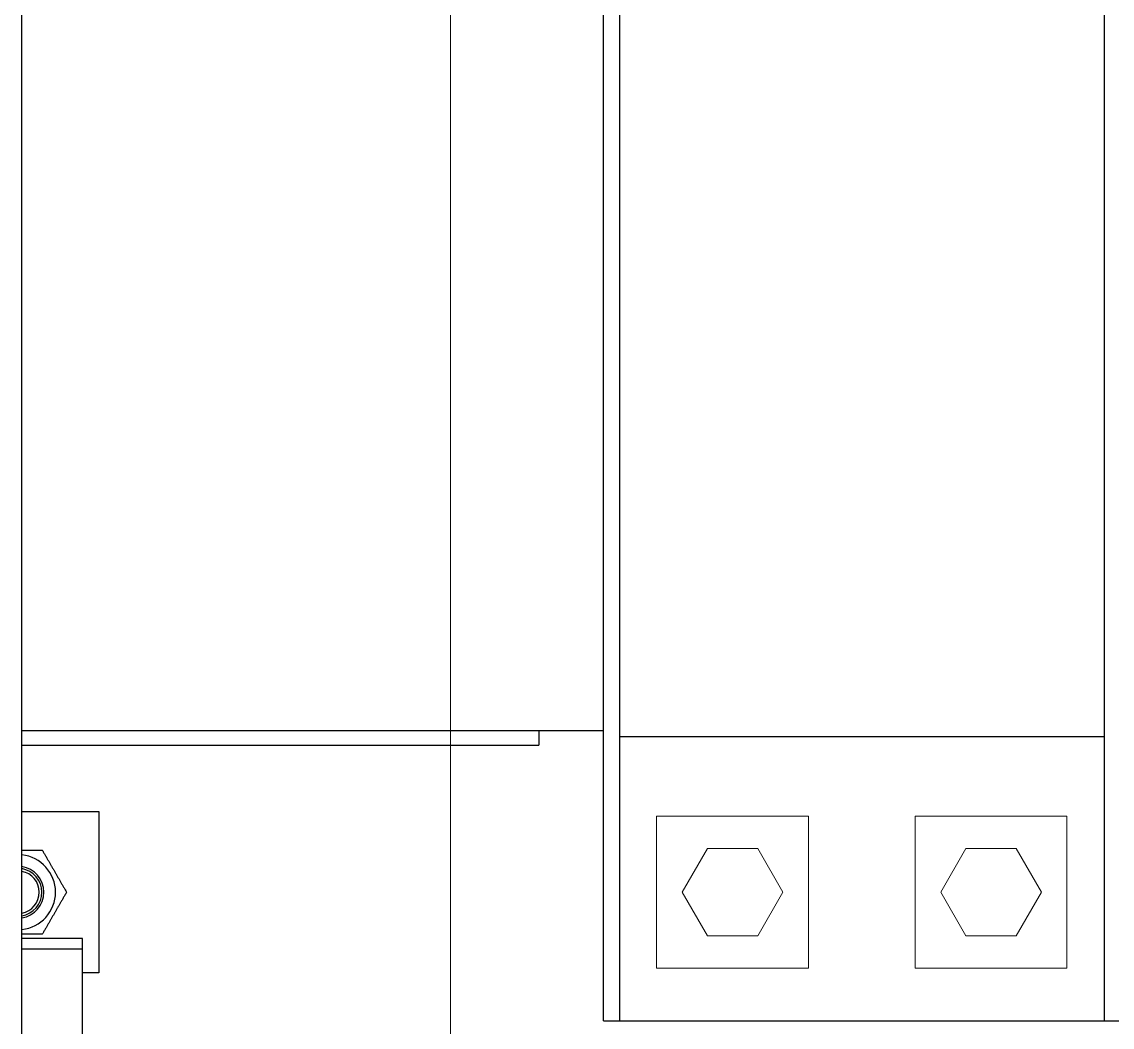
# Model space of a CAD drawing. Header units: millimetres. Extents: x -23083795 to 376618, y 113268 to 3804440.
# Drawn here: x 224965.8 to 225303.3, y 121296.2 to 121607.3 of the extents above; entities that cross this region are included whole.
import ezdxf

# ---------------------------------------------------------------- set-up
doc = ezdxf.new("R2010")
doc.units = ezdxf.units.MM
doc.header["$LTSCALE"] = 6
doc.linetypes.add('CENTER', pattern=[50.8, 31.75, -6.35, 6.35, -6.35])
for name, color, linetype, lineweight in [('duong tam', 30, 'CENTER', 5), ('Duongcoban', 4, 'Continuous', 30), ('Net manh', 4, 'Continuous', 13)]:
    doc.layers.add(name, color=color, linetype=linetype, lineweight=lineweight)

msp = doc.modelspace()

# ---------------------------------------------------------------- linework, layer by layer
at = {"color": 2, "lineweight": -3, "ltscale": 30, "extrusion": (0, 1, -2.22045e-16)}
for p, q in [((224965.77157, 120914.48691, -1.36858), (224965.77157, 122312.12253, -1.36858)), ((225125.78045, 121387.9367, -1.36858), (224965.77157, 121387.9367, -1.36858)), ((225125.78045, 121387.9367, -1.36858), (225125.78045, 121383.4367, -1.36858)), ((225145.78045, 121387.9367, -1.36858), (225125.78045, 121387.9367, -1.36858)), ((224965.77157, 121383.4367, -1.36858), (225125.78045, 121383.4367, -1.36858)), ((224965.77157, 121362.9367, -1.36858), (224989.60149, 121362.9367, -1.36858)), ((224989.60149, 121362.9367, -1.36858), (224989.60149, 121312.9367, -1.36858)), ((224984.60149, 121323.64559, -1.36858), (224965.77157, 121323.64559, -1.36858)), ((224984.60149, 121320.46361, -1.36858), (224984.60149, 121323.64559, -1.36858)), ((224965.77157, 121320.46361, -1.36858), (224984.60149, 121320.46361, -1.36858)), ((224984.60149, 121292.4367, -1.36858), (224984.60149, 121320.46361, -1.36858)), ((224989.60149, 121312.9367, -1.36858), (224984.60149, 121312.9367, -1.36858))]:
    msp.add_line(p, q, dxfattribs=at)
at = {"color": 3, "lineweight": -3, "ltscale": 30, "extrusion": (0, 1, -2.22045e-16)}
for p, q in [((225145.78045, 121298.14769, -1.36858), (225145.78045, 122265.31206, -1.36858)), ((225150.78045, 122264.73471, -1.36858), (225150.78045, 121298.14769, -1.36858)), ((225300.78045, 122264.73471, -1.36858), (225300.78045, 121298.14769, -1.36858)), ((225300.78045, 121386.00814, -1.36858), (225150.78045, 121386.00814, -1.36858)), ((225145.78045, 121298.14769, -1.36858), (225150.78045, 121298.14769, -1.36858)), ((225150.78045, 121298.14769, -1.36858), (225300.78045, 121298.14769, -1.36858)), ((225300.78045, 121298.14769, -1.36858), (225305.78045, 121298.14769, -1.36858))]:
    msp.add_line(p, q, dxfattribs=at)
at = {"color": 2, "lineweight": -3, "ltscale": 30}
for radius, start, end in [(11.6, 275.7892053, 84.2107947), (8, 278.4102406, 81.5897594), (7.39632, 279.1022849, 80.8977151), (6.56862, 280.2609544, 79.7390456)]:
    msp.add_arc((224964.60149, 121337.9367, -1.36858), radius, start, end, dxfattribs=at)
for points, weights in [([(224965.77157, 121350.94007, -1.36858), (224968.71913, 121350.94007, -1.36858), (224972.10899, 121350.94007, -1.36858)], [1.07517825698, 1.06438856678, 1]), ([(224972.10899, 121350.94007, -1.36858), (224975.86274, 121344.43838, -1.36858), (224979.61649, 121337.9367, -1.36858)], [1, 1.15470053838, 1]), ([(224979.61649, 121337.9367, -1.36858), (224975.86274, 121331.43501, -1.36858), (224972.10899, 121324.93333, -1.36858)], [1, 1.15470053838, 1]), ([(224972.10899, 121324.93333, -1.36858), (224968.71913, 121324.93333, -1.36858), (224965.77157, 121324.93333, -1.36858)], [1, 1.06438856678, 1.07517825698])]:
    msp.add_rational_spline(points, weights, degree=2, dxfattribs=at)
at = {"layer": 'duong tam', "ltscale": 6}
msp.add_line((225098.47157, 120647.78987, -1.36858), (225098.47157, 122464.53397, -1.36858), dxfattribs=at)
at = {"layer": 'Duongcoban'}
for points, weights in [([(224965.77157, 121350.94007), (224968.71913, 121350.94007), (224972.10899, 121350.94007)], [1.07517825698, 1.06438856678, 1]), ([(224965.77157, 121350.94007), (224968.71913, 121350.94007), (224972.10899, 121350.94007)], [1.07517825698, 1.06438856678, 1]), ([(224965.77157, 121350.94007), (224968.71913, 121350.94007), (224972.10899, 121350.94007)], [1.07517825698, 1.06438856678, 1]), ([(224965.77157, 121350.94007), (224968.71913, 121350.94007), (224972.10899, 121350.94007)], [1.07517825698, 1.06438856678, 1]), ([(224965.77157, 121350.94007), (224968.71913, 121350.94007), (224972.10899, 121350.94007)], [1.07517825698, 1.06438856678, 1]), ([(224965.77157, 121350.94007), (224968.71913, 121350.94007), (224972.10899, 121350.94007)], [1.07517825698, 1.06438856678, 1]), ([(224965.77157, 121350.94007), (224968.71913, 121350.94007), (224972.10899, 121350.94007)], [1.07517825698, 1.06438856678, 1]), ([(224965.77157, 121350.94007), (224968.71913, 121350.94007), (224972.10899, 121350.94007)], [1.07517825698, 1.06438856678, 1]), ([(224965.77157, 121350.94007), (224968.71913, 121350.94007), (224972.10899, 121350.94007)], [1.07517825698, 1.06438856678, 1]), ([(224965.77157, 121350.94007), (224968.71913, 121350.94007), (224972.10899, 121350.94007)], [1.07517825698, 1.06438856678, 1]), ([(224965.77157, 121350.94007), (224968.71913, 121350.94007), (224972.10899, 121350.94007)], [1.07517825698, 1.06438856678, 1]), ([(224965.77157, 121350.94007), (224968.71913, 121350.94007), (224972.10899, 121350.94007)], [1.07517825698, 1.06438856678, 1]), ([(224965.77157, 121350.94007), (224968.71913, 121350.94007), (224972.10899, 121350.94007)], [1.07517825698, 1.06438856678, 1]), ([(224965.77157, 121350.94007), (224968.71913, 121350.94007), (224972.10899, 121350.94007)], [1.07517825698, 1.06438856678, 1]), ([(224965.77157, 121350.94007), (224968.71913, 121350.94007), (224972.10899, 121350.94007)], [1.07517825698, 1.06438856678, 1]), ([(224965.77157, 121350.94007), (224968.71913, 121350.94007), (224972.10899, 121350.94007)], [1.07517825698, 1.06438856678, 1]), ([(224965.77157, 121350.94007), (224968.71913, 121350.94007), (224972.10899, 121350.94007)], [1.07517825698, 1.06438856678, 1]), ([(224965.77157, 121350.94007), (224968.71913, 121350.94007), (224972.10899, 121350.94007)], [1.07517825698, 1.06438856678, 1]), ([(224965.77157, 121350.94007), (224968.71913, 121350.94007), (224972.10899, 121350.94007)], [1.07517825698, 1.06438856678, 1]), ([(224965.77157, 121350.94007), (224968.71913, 121350.94007), (224972.10899, 121350.94007)], [1.07517825698, 1.06438856678, 1]), ([(224965.77157, 121350.94007), (224968.71913, 121350.94007), (224972.10899, 121350.94007)], [1.07517825698, 1.06438856678, 1]), ([(224965.77157, 121350.94007), (224968.71913, 121350.94007), (224972.10899, 121350.94007)], [1.07517825698, 1.06438856678, 1]), ([(224965.77157, 121350.94007), (224968.71913, 121350.94007), (224972.10899, 121350.94007)], [1.07517825698, 1.06438856678, 1]), ([(224965.77157, 121350.94007), (224968.71913, 121350.94007), (224972.10899, 121350.94007)], [1.07517825698, 1.06438856678, 1]), ([(224965.77157, 121350.94007), (224968.71913, 121350.94007), (224972.10899, 121350.94007)], [1.07517825698, 1.06438856678, 1]), ([(224965.77157, 121350.94007), (224968.71913, 121350.94007), (224972.10899, 121350.94007)], [1.07517825698, 1.06438856678, 1]), ([(224965.77157, 121350.94007), (224968.71913, 121350.94007), (224972.10899, 121350.94007)], [1.07517825698, 1.06438856678, 1]), ([(224965.77157, 121350.94007), (224968.71913, 121350.94007), (224972.10899, 121350.94007)], [1.07517825698, 1.06438856678, 1]), ([(224965.77157, 121350.94007), (224968.71913, 121350.94007), (224972.10899, 121350.94007)], [1.07517825698, 1.06438856678, 1]), ([(224965.77157, 121350.94007), (224968.71913, 121350.94007), (224972.10899, 121350.94007)], [1.07517825698, 1.06438856678, 1]), ([(224965.77157, 121350.94007), (224968.71913, 121350.94007), (224972.10899, 121350.94007)], [1.07517825698, 1.06438856678, 1]), ([(224965.77157, 121350.94007), (224968.71913, 121350.94007), (224972.10899, 121350.94007)], [1.07517825698, 1.06438856678, 1]), ([(224965.77157, 121350.94007), (224968.71913, 121350.94007), (224972.10899, 121350.94007)], [1.07517825698, 1.06438856678, 1]), ([(224965.77157, 121350.94007), (224968.71913, 121350.94007), (224972.10899, 121350.94007)], [1.07517825698, 1.06438856678, 1]), ([(224965.77157, 121350.94007), (224968.71913, 121350.94007), (224972.10899, 121350.94007)], [1.07517825698, 1.06438856678, 1]), ([(224965.77157, 121350.94007), (224968.71913, 121350.94007), (224972.10899, 121350.94007)], [1.07517825698, 1.06438856678, 1]), ([(224965.77157, 121350.94007), (224968.71913, 121350.94007), (224972.10899, 121350.94007)], [1.07517825698, 1.06438856678, 1]), ([(224965.77157, 121350.94007), (224968.71913, 121350.94007), (224972.10899, 121350.94007)], [1.07517825698, 1.06438856678, 1]), ([(224965.77157, 121350.94007), (224968.71913, 121350.94007), (224972.10899, 121350.94007)], [1.07517825698, 1.06438856678, 1]), ([(224965.77157, 121350.94007), (224968.71913, 121350.94007), (224972.10899, 121350.94007)], [1.07517825698, 1.06438856678, 1]), ([(224965.77157, 121350.94007), (224968.71913, 121350.94007), (224972.10899, 121350.94007)], [1.07517825698, 1.06438856678, 1]), ([(224965.77157, 121350.94007), (224968.71913, 121350.94007), (224972.10899, 121350.94007)], [1.07517825698, 1.06438856678, 1]), ([(224965.77157, 121350.94007), (224968.71913, 121350.94007), (224972.10899, 121350.94007)], [1.07517825698, 1.06438856678, 1]), ([(224965.77157, 121350.94007), (224968.71913, 121350.94007), (224972.10899, 121350.94007)], [1.07517825698, 1.06438856678, 1]), ([(224965.77157, 121350.94007), (224968.71913, 121350.94007), (224972.10899, 121350.94007)], [1.07517825698, 1.06438856678, 1]), ([(224965.77157, 121350.94007), (224968.71913, 121350.94007), (224972.10899, 121350.94007)], [1.07517825698, 1.06438856678, 1]), ([(224965.77157, 121350.94007), (224968.71913, 121350.94007), (224972.10899, 121350.94007)], [1.07517825698, 1.06438856678, 1]), ([(224965.77157, 121350.94007), (224968.71913, 121350.94007), (224972.10899, 121350.94007)], [1.07517825698, 1.06438856678, 1]), ([(224965.77157, 121350.94007), (224968.71913, 121350.94007), (224972.10899, 121350.94007)], [1.07517825698, 1.06438856678, 1]), ([(224965.77157, 121350.94007), (224968.71913, 121350.94007), (224972.10899, 121350.94007)], [1.07517825698, 1.06438856678, 1]), ([(224965.77157, 121350.94007), (224968.71913, 121350.94007), (224972.10899, 121350.94007)], [1.07517825698, 1.06438856678, 1]), ([(224965.77157, 121350.94007), (224968.71913, 121350.94007), (224972.10899, 121350.94007)], [1.07517825698, 1.06438856678, 1]), ([(224965.77157, 121350.94007), (224968.71913, 121350.94007), (224972.10899, 121350.94007)], [1.07517825698, 1.06438856678, 1]), ([(224965.77157, 121350.94007), (224968.71913, 121350.94007), (224972.10899, 121350.94007)], [1.07517825698, 1.06438856678, 1]), ([(224972.10899, 121324.93333), (224968.71913, 121324.93333), (224965.77157, 121324.93333)], [1, 1.06438856678, 1.07517825698]), ([(224972.10899, 121324.93333), (224968.71913, 121324.93333), (224965.77157, 121324.93333)], [1, 1.06438856678, 1.07517825698]), ([(224972.10899, 121324.93333), (224968.71913, 121324.93333), (224965.77157, 121324.93333)], [1, 1.06438856678, 1.07517825698]), ([(224972.10899, 121324.93333), (224968.71913, 121324.93333), (224965.77157, 121324.93333)], [1, 1.06438856678, 1.07517825698]), ([(224972.10899, 121324.93333), (224968.71913, 121324.93333), (224965.77157, 121324.93333)], [1, 1.06438856678, 1.07517825698]), ([(224972.10899, 121324.93333), (224968.71913, 121324.93333), (224965.77157, 121324.93333)], [1, 1.06438856678, 1.07517825698]), ([(224972.10899, 121324.93333), (224968.71913, 121324.93333), (224965.77157, 121324.93333)], [1, 1.06438856678, 1.07517825698]), ([(224972.10899, 121324.93333), (224968.71913, 121324.93333), (224965.77157, 121324.93333)], [1, 1.06438856678, 1.07517825698]), ([(224972.10899, 121324.93333), (224968.71913, 121324.93333), (224965.77157, 121324.93333)], [1, 1.06438856678, 1.07517825698]), ([(224972.10899, 121324.93333), (224968.71913, 121324.93333), (224965.77157, 121324.93333)], [1, 1.06438856678, 1.07517825698]), ([(224972.10899, 121324.93333), (224968.71913, 121324.93333), (224965.77157, 121324.93333)], [1, 1.06438856678, 1.07517825698]), ([(224972.10899, 121324.93333), (224968.71913, 121324.93333), (224965.77157, 121324.93333)], [1, 1.06438856678, 1.07517825698]), ([(224972.10899, 121324.93333), (224968.71913, 121324.93333), (224965.77157, 121324.93333)], [1, 1.06438856678, 1.07517825698]), ([(224972.10899, 121324.93333), (224968.71913, 121324.93333), (224965.77157, 121324.93333)], [1, 1.06438856678, 1.07517825698]), ([(224972.10899, 121324.93333), (224968.71913, 121324.93333), (224965.77157, 121324.93333)], [1, 1.06438856678, 1.07517825698]), ([(224972.10899, 121324.93333), (224968.71913, 121324.93333), (224965.77157, 121324.93333)], [1, 1.06438856678, 1.07517825698]), ([(224972.10899, 121324.93333), (224968.71913, 121324.93333), (224965.77157, 121324.93333)], [1, 1.06438856678, 1.07517825698]), ([(224972.10899, 121324.93333), (224968.71913, 121324.93333), (224965.77157, 121324.93333)], [1, 1.06438856678, 1.07517825698]), ([(224972.10899, 121324.93333), (224968.71913, 121324.93333), (224965.77157, 121324.93333)], [1, 1.06438856678, 1.07517825698]), ([(224972.10899, 121324.93333), (224968.71913, 121324.93333), (224965.77157, 121324.93333)], [1, 1.06438856678, 1.07517825698]), ([(224972.10899, 121324.93333), (224968.71913, 121324.93333), (224965.77157, 121324.93333)], [1, 1.06438856678, 1.07517825698]), ([(224972.10899, 121324.93333), (224968.71913, 121324.93333), (224965.77157, 121324.93333)], [1, 1.06438856678, 1.07517825698]), ([(224972.10899, 121324.93333), (224968.71913, 121324.93333), (224965.77157, 121324.93333)], [1, 1.06438856678, 1.07517825698]), ([(224972.10899, 121324.93333), (224968.71913, 121324.93333), (224965.77157, 121324.93333)], [1, 1.06438856678, 1.07517825698]), ([(224972.10899, 121324.93333), (224968.71913, 121324.93333), (224965.77157, 121324.93333)], [1, 1.06438856678, 1.07517825698]), ([(224972.10899, 121324.93333), (224968.71913, 121324.93333), (224965.77157, 121324.93333)], [1, 1.06438856678, 1.07517825698]), ([(224972.10899, 121324.93333), (224968.71913, 121324.93333), (224965.77157, 121324.93333)], [1, 1.06438856678, 1.07517825698]), ([(224972.10899, 121324.93333), (224968.71913, 121324.93333), (224965.77157, 121324.93333)], [1, 1.06438856678, 1.07517825698]), ([(224972.10899, 121324.93333), (224968.71913, 121324.93333), (224965.77157, 121324.93333)], [1, 1.06438856678, 1.07517825698]), ([(224972.10899, 121324.93333), (224968.71913, 121324.93333), (224965.77157, 121324.93333)], [1, 1.06438856678, 1.07517825698]), ([(224972.10899, 121324.93333), (224968.71913, 121324.93333), (224965.77157, 121324.93333)], [1, 1.06438856678, 1.07517825698]), ([(224972.10899, 121324.93333), (224968.71913, 121324.93333), (224965.77157, 121324.93333)], [1, 1.06438856678, 1.07517825698]), ([(224972.10899, 121324.93333), (224968.71913, 121324.93333), (224965.77157, 121324.93333)], [1, 1.06438856678, 1.07517825698]), ([(224972.10899, 121324.93333), (224968.71913, 121324.93333), (224965.77157, 121324.93333)], [1, 1.06438856678, 1.07517825698]), ([(224972.10899, 121324.93333), (224968.71913, 121324.93333), (224965.77157, 121324.93333)], [1, 1.06438856678, 1.07517825698]), ([(224972.10899, 121324.93333), (224968.71913, 121324.93333), (224965.77157, 121324.93333)], [1, 1.06438856678, 1.07517825698]), ([(224972.10899, 121324.93333), (224968.71913, 121324.93333), (224965.77157, 121324.93333)], [1, 1.06438856678, 1.07517825698]), ([(224972.10899, 121324.93333), (224968.71913, 121324.93333), (224965.77157, 121324.93333)], [1, 1.06438856678, 1.07517825698]), ([(224972.10899, 121324.93333), (224968.71913, 121324.93333), (224965.77157, 121324.93333)], [1, 1.06438856678, 1.07517825698]), ([(224972.10899, 121324.93333), (224968.71913, 121324.93333), (224965.77157, 121324.93333)], [1, 1.06438856678, 1.07517825698]), ([(224972.10899, 121324.93333), (224968.71913, 121324.93333), (224965.77157, 121324.93333)], [1, 1.06438856678, 1.07517825698]), ([(224972.10899, 121324.93333), (224968.71913, 121324.93333), (224965.77157, 121324.93333)], [1, 1.06438856678, 1.07517825698]), ([(224972.10899, 121324.93333), (224968.71913, 121324.93333), (224965.77157, 121324.93333)], [1, 1.06438856678, 1.07517825698]), ([(224972.10899, 121324.93333), (224968.71913, 121324.93333), (224965.77157, 121324.93333)], [1, 1.06438856678, 1.07517825698]), ([(224972.10899, 121324.93333), (224968.71913, 121324.93333), (224965.77157, 121324.93333)], [1, 1.06438856678, 1.07517825698]), ([(224972.10899, 121324.93333), (224968.71913, 121324.93333), (224965.77157, 121324.93333)], [1, 1.06438856678, 1.07517825698]), ([(224972.10899, 121324.93333), (224968.71913, 121324.93333), (224965.77157, 121324.93333)], [1, 1.06438856678, 1.07517825698]), ([(224972.10899, 121324.93333), (224968.71913, 121324.93333), (224965.77157, 121324.93333)], [1, 1.06438856678, 1.07517825698]), ([(224972.10899, 121324.93333), (224968.71913, 121324.93333), (224965.77157, 121324.93333)], [1, 1.06438856678, 1.07517825698]), ([(224972.10899, 121324.93333), (224968.71913, 121324.93333), (224965.77157, 121324.93333)], [1, 1.06438856678, 1.07517825698]), ([(224972.10899, 121324.93333), (224968.71913, 121324.93333), (224965.77157, 121324.93333)], [1, 1.06438856678, 1.07517825698]), ([(224972.10899, 121324.93333), (224968.71913, 121324.93333), (224965.77157, 121324.93333)], [1, 1.06438856678, 1.07517825698]), ([(224972.10899, 121324.93333), (224968.71913, 121324.93333), (224965.77157, 121324.93333)], [1, 1.06438856678, 1.07517825698]), ([(224972.10899, 121324.93333), (224968.71913, 121324.93333), (224965.77157, 121324.93333)], [1, 1.06438856678, 1.07517825698])]:
    msp.add_rational_spline(points, weights, degree=2, dxfattribs=at)
at = {"layer": 'Net manh', "ltscale": 10, "elevation": -1.36858}
for points in [[(225209.28045, 121314.4367), (225162.28045, 121314.4367), (225162.28045, 121361.4367), (225209.28045, 121361.4367)], [(225289.28045, 121314.4367), (225242.28045, 121314.4367), (225242.28045, 121361.4367), (225289.28045, 121361.4367)], [(225193.57468, 121351.4367), (225201.36891, 121337.9367), (225193.57468, 121324.4367), (225177.98622, 121324.4367), (225170.192, 121337.9367), (225177.98622, 121351.4367)], [(225273.57468, 121351.4367), (225281.36891, 121337.9367), (225273.57468, 121324.4367), (225257.98622, 121324.4367), (225250.192, 121337.9367), (225257.98622, 121351.4367)]]:
    msp.add_lwpolyline(points, close=True, dxfattribs=at)

doc.saveas('drawing.dxf')
